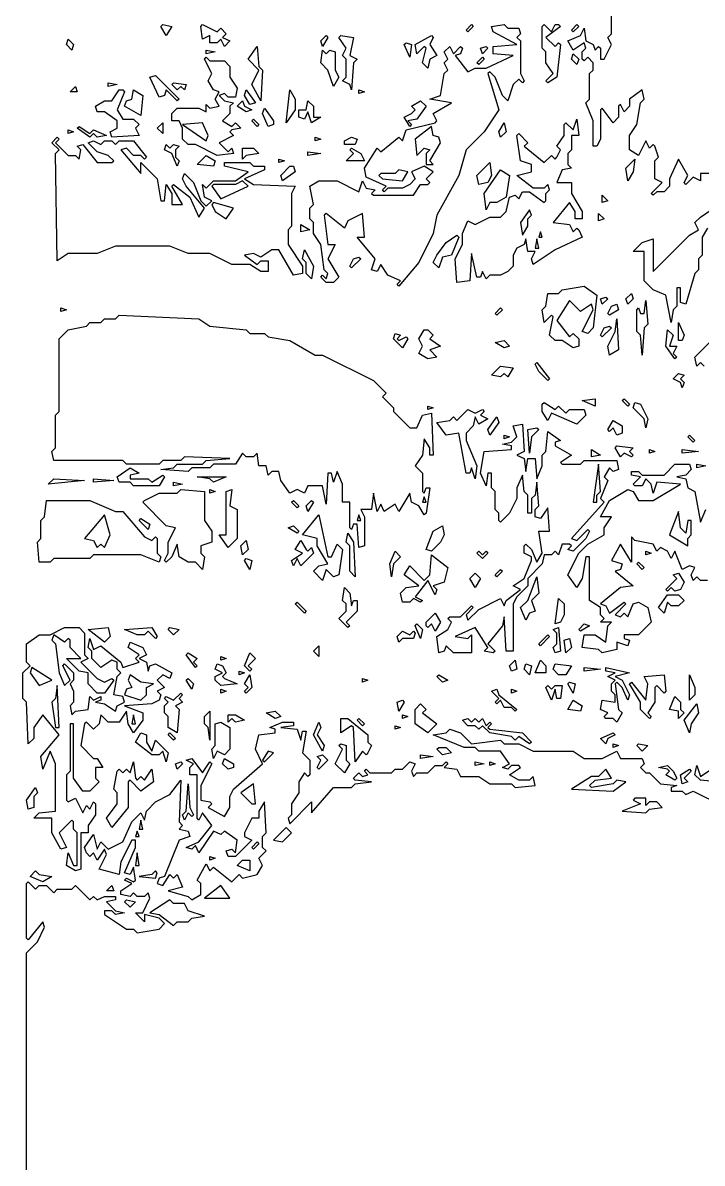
# Model space of a CAD drawing. Header units: millimetres. Extents: x -1861 to 1860, y -2 to 9002.
# Drawn here: x 134 to 957, y 1889 to 3272 of the extents above; entities that cross this region are included whole.
import ezdxf

# ---------------------------------------------------------------- set-up
doc = ezdxf.new("R2010")
doc.units = ezdxf.units.MM
doc.layers.add('ALMOND-DRAW-PROFILE', color=7, linetype='Continuous', lineweight=25)

msp = doc.modelspace()

# ---------------------------------------------------------------- linework, layer by layer
at = {"layer": 'ALMOND-DRAW-PROFILE'}
for points in [[(968.4, 3088.8), (955.2, 3088.8), (955.2, 3080), (946.4, 3084.4), (937.6, 3075.6), (935.4, 3077.8), (939.8, 3086.6), (928.7, 3106.4), (917.7, 3082.2), (917.7, 3073.4), (911.1, 3066.8), (902.3, 3066.8), (897.9, 3062.4), (895.7, 3064.6), (908.9, 3077.8), (900.1, 3082.2), (900.1, 3104.2), (904.5, 3108.6), (900.1, 3121.8), (897.9, 3124), (893.5, 3119.6), (889.1, 3128.4), (880.3, 3110.8), (869.3, 3117.4), (869.3, 3135), (878.1, 3148.2), (882.5, 3174.7), (886.9, 3179.1), (884.7, 3190.1), (869.3, 3179.1), (869.3, 3170.3), (862.7, 3163.6), (858.3, 3172.5), (856.1, 3170.3), (856.1, 3157), (849.5, 3150.4), (836.3, 3168.1), (834.1, 3165.9), (834.1, 3130.6), (829.7, 3121.8), (825.3, 3121.8), (825.3, 3152.6), (816.5, 3174.7), (820.9, 3179.1), (820.9, 3209.9), (825.3, 3214.3), (825.3, 3223.1), (818.7, 3229.7), (814.3, 3225.3), (812.1, 3227.5), (812.1, 3236.3), (816.5, 3240.7), (814.3, 3247.3), (801.1, 3238.5), (794.5, 3249.5), (809.9, 3256.1), (814.3, 3264.9), (816.5, 3249.5), (825.3, 3245.1), (827.5, 3238.5), (831.9, 3242.9), (834.1, 3240.7), (834.1, 3227.5), (838.5, 3227.5), (847.3, 3245.1), (842.9, 3253.9), (847.3, 3258.3), (847.3, 3293.5)], [(964, 3022.7), (957.4, 3011.7), (957.4, 2989.7), (953, 2985.3), (953, 2972.1), (948.6, 2967.7), (937.6, 2930.3), (930.9, 2932.5), (930.9, 2950.1), (926.5, 2950.1), (926.5, 2928.1), (922.1, 2923.7), (919.9, 2908.3), (913.3, 2941.3), (897.9, 2947.9), (886.9, 2958.9), (886.9, 2994.1), (873.7, 2994.1), (884.7, 3005.1), (897.9, 3009.5), (897.9, 2969.9), (942, 3013.9), (953, 3020.5), (948.6, 3029.4), (955.2, 3036), (968.4, 3044.8)], [(959.6, 2855.4), (955.2, 2859.8), (950.8, 2855.4), (948.6, 2866.4), (966.2, 2884.1)], [(964, 2595.6), (955.2, 2595.6), (950.8, 2600), (946.4, 2595.6), (944.2, 2602.3), (948.6, 2611.1), (942, 2613.3), (933.2, 2608.9), (924.3, 2630.9), (919.9, 2622.1), (915.5, 2630.9), (906.7, 2635.3), (902.3, 2630.9), (897.9, 2639.7), (875.9, 2644.1), (871.5, 2648.5), (871.5, 2617.7), (858.3, 2639.7), (847.3, 2619.9), (860.5, 2615.5), (858.3, 2608.9), (851.7, 2606.7), (873.7, 2589), (858.3, 2586.8), (834.1, 2567), (840.7, 2564.8), (845.1, 2556), (862.7, 2569.2), (864.9, 2567), (851.7, 2553.8), (858.3, 2551.6), (862.7, 2556), (867.1, 2551.6), (873.7, 2567), (880.3, 2569.2), (891.3, 2562.6), (895.7, 2545), (880.3, 2529.6), (862.7, 2529.6), (862.7, 2525.2), (869.3, 2523), (867.1, 2516.4), (853.9, 2520.8), (853.9, 2512), (836.3, 2507.6), (831.9, 2512), (812.1, 2514.2), (814.3, 2529.6), (827.5, 2529.6), (840.7, 2520.8), (842.9, 2540.6), (847.3, 2545), (834.1, 2545), (838.5, 2549.4), (834.1, 2553.8), (834.1, 2562.6), (820.9, 2571.4), (820.9, 2624.3), (816.5, 2624.3), (812.1, 2597.8), (805.5, 2586.8), (794.5, 2602.3), (807.7, 2628.7), (818.7, 2639.7), (838.5, 2650.7), (838.5, 2659.5), (847.3, 2672.7), (834.1, 2672.7), (845.1, 2692.5), (867.1, 2705.7), (873.7, 2703.5), (880.3, 2692.5), (897.9, 2692.5), (930.9, 2712.3), (902.3, 2714.5), (897.9, 2701.3), (895.7, 2712.3), (889.1, 2718.9), (884.7, 2710.1), (875.9, 2710.1), (873.7, 2712.3), (882.5, 2721.1), (871.5, 2723.3), (871.5, 2727.7), (880.3, 2727.7), (884.7, 2723.3), (911.1, 2723.3), (924.3, 2736.5), (942, 2736.5), (944.2, 2729.9), (937.6, 2723.3), (926.5, 2721.1), (937.6, 2718.9), (939.8, 2707.9), (948.6, 2703.5), (955.2, 2666.1), (961.8, 2681.5)], [(138.4, 1866.9), (138.4, 2144.3), (151.6, 2157.5), (160.4, 2175.1), (158.2, 2181.8), (140.6, 2159.7), (138.4, 2161.9), (138.4, 2228), (140.6, 2230.2), (149.4, 2221.4), (153.8, 2225.8), (162.6, 2225.8), (171.4, 2217), (175.8, 2221.4), (193.4, 2221.4), (197.8, 2225.8), (215.4, 2208.2), (219.8, 2212.6), (224.2, 2208.2), (233.1, 2212.6), (246.3, 2212.6), (246.3, 2208.2), (235.3, 2206), (246.3, 2195), (257.3, 2192.8), (246.3, 2190.6), (241.9, 2195), (233.1, 2195), (233.1, 2190.6), (259.5, 2172.9), (268.3, 2172.9), (272.7, 2168.5), (299.1, 2172.9), (305.7, 2179.5), (299.1, 2186.2), (281.5, 2190.6), (281.5, 2181.8), (270.5, 2192.8), (279.3, 2192.8), (288.1, 2210.4), (285.9, 2217), (281.5, 2212.6), (272.7, 2212.6), (268.3, 2217), (263.9, 2212.6), (252.9, 2214.8), (252.9, 2219.2), (266.1, 2228), (257.3, 2232.4), (259.5, 2234.6), (268.3, 2230.2), (270.5, 2232.4), (268.3, 2247.8), (263.9, 2239), (257.3, 2241.2), (270.5, 2272), (270.5, 2280.8), (266.1, 2280.8), (252.9, 2254.4), (250.7, 2239), (226.4, 2245.6), (235.3, 2263.2), (233.1, 2269.8), (224.2, 2256.6), (219.8, 2265.4), (215.4, 2261), (211, 2265.4), (208.8, 2272), (219.8, 2287.4), (224.2, 2269.8), (228.6, 2278.6), (237.5, 2269.8), (255.1, 2278.6), (266.1, 2302.8), (277.1, 2313.8), (281.5, 2305), (283.7, 2316), (294.7, 2327.1), (312.3, 2335.9), (325.5, 2353.5), (323.3, 2302.8), (327.7, 2298.4), (323.3, 2294), (334.3, 2291.8), (336.5, 2285.2), (323.3, 2280.8), (305.7, 2236.8), (299.1, 2234.6), (296.9, 2228), (303.5, 2225.8), (312.3, 2239), (316.7, 2234.6), (321.1, 2239), (327.7, 2223.6), (310.1, 2219.2), (334.3, 2212.6), (338.7, 2208.2), (349.7, 2214.8), (349.7, 2228), (345.3, 2232.4), (356.3, 2252.2), (360.7, 2243.4), (365.1, 2247.8), (387.2, 2230.2), (396, 2239), (400.4, 2234.6), (418, 2239), (424.6, 2250), (420.2, 2258.8), (429, 2267.6), (424.6, 2272), (424.6, 2285.2), (429, 2289.6), (426.8, 2327.1), (420.2, 2316), (420.2, 2307.2), (411.4, 2307.2), (402.6, 2289.6), (402.6, 2285.2), (411.4, 2280.8), (391.6, 2261), (382.8, 2261), (380.6, 2267.6), (387.2, 2269.8), (391.6, 2265.4), (393.8, 2280.8), (378.4, 2291.8), (374, 2287.4), (365.1, 2291.8), (347.5, 2265.4), (343.1, 2274.2), (338.7, 2269.8), (332.1, 2272), (347.5, 2278.6), (362.9, 2298.4), (351.9, 2313.8), (347.5, 2305), (345.3, 2307.2), (345.3, 2360.1), (336.5, 2360.1), (336.5, 2368.9), (340.9, 2373.3), (332.1, 2377.7), (338.7, 2379.9), (351.9, 2362.3), (360.7, 2375.5), (362.9, 2373.3), (349.7, 2346.9), (349.7, 2329.3), (360.7, 2327.1), (362.9, 2324.9), (358.5, 2320.5), (378.4, 2309.4), (385, 2320.5), (385, 2333.7), (389.4, 2342.5), (424.6, 2373.3), (415.8, 2390.9), (420.2, 2408.5), (440, 2410.7), (440, 2415.1), (433.4, 2417.3), (448.8, 2423.9), (462, 2423.9), (462, 2419.5), (446.6, 2417.3), (466.4, 2415.1), (470.8, 2401.9), (473, 2412.9), (477.4, 2412.9), (473, 2386.5), (481.8, 2377.7), (481.8, 2360.1), (479.6, 2357.9), (475.2, 2362.3), (468.6, 2351.3), (468.6, 2338.1), (459.8, 2324.9), (459.8, 2311.6), (455.4, 2307.2), (457.6, 2300.6), (484, 2327.1), (484, 2313.8), (510.5, 2344.7), (532.5, 2344.7), (536.9, 2349.1), (556.7, 2351.3), (536.9, 2353.5), (534.7, 2355.7), (541.3, 2362.3), (545.7, 2357.9), (552.3, 2360.1), (547.9, 2364.5), (550.1, 2366.7), (554.5, 2362.3), (580.9, 2362.3), (585.3, 2366.7), (594.1, 2366.7), (602.9, 2375.5), (609.5, 2373.3), (605.1, 2364.5), (607.3, 2357.9), (611.7, 2362.3), (624.9, 2362.3), (633.7, 2371.1), (642.5, 2371.1), (646.9, 2375.5), (649.1, 2373.3), (644.7, 2368.9), (660.2, 2366.7), (664.6, 2357.9), (686.6, 2357.9), (699.8, 2349.1), (726.2, 2349.1), (730.6, 2344.7), (754.8, 2346.9), (752.6, 2357.9), (748.2, 2353.5), (735, 2353.5), (724, 2360.1), (737.2, 2368.9), (735, 2371.1), (726.2, 2371.1), (721.8, 2366.7), (715.2, 2368.9), (724, 2373.3), (713, 2388.7), (686.6, 2388.7), (682.2, 2393.1), (669, 2393.1), (631.5, 2408.5), (646.9, 2410.7), (651.4, 2415.1), (664.6, 2410.7), (677.8, 2397.5), (713, 2401.9), (717.4, 2397.5), (735, 2397.5), (752.6, 2388.7), (801.1, 2388.7), (814.3, 2379.9), (836.3, 2379.9), (853.9, 2388.7), (858.3, 2379.9), (884.7, 2379.9), (886.9, 2373.3), (882.5, 2368.9), (889.1, 2362.3), (893.5, 2362.3), (906.7, 2349.1), (926.5, 2346.9), (919.9, 2344.7), (919.9, 2340.3), (933.2, 2340.3), (937.6, 2335.9), (946.4, 2340.3), (981.6, 2322.7)], [(975, 2351.3), (955.2, 2353.5), (948.6, 2360.1), (950.8, 2371.1), (955.2, 2357.9), (981.6, 2375.5)]]:
    msp.add_lwpolyline(points, dxfattribs=at)
for points in [[(307.9, 3256.1), (301.3, 3267.1), (303.5, 3269.3), (314.5, 3267.1)], [(378.4, 3242.9), (374, 3251.7), (369.6, 3247.3), (360.7, 3247.3), (360.7, 3256.1), (351.9, 3251.7), (349.7, 3267.1), (351.9, 3269.3), (369.6, 3260.5), (374, 3264.9), (380.6, 3258.3), (376.2, 3253.9), (385, 3249.5)], [(589.7, 2952.3), (587.5, 2954.5), (591.9, 2958.9), (576.5, 2965.5), (567.7, 2978.7), (563.3, 2969.9), (556.7, 2972.1), (561.1, 2985.3), (539.1, 3011.7), (547.9, 3011.7), (545.7, 3040.4), (528.1, 3031.6), (523.7, 3022.7), (501.6, 3040.4), (499.4, 3038.2), (503.8, 3002.9), (512.7, 3002.9), (503.8, 2985.3), (517.1, 2963.3), (510.5, 2956.7), (501.6, 2956.7), (495, 2963.3), (497.2, 2965.5), (501.6, 2961.1), (503.8, 2967.7), (499.4, 2972.1), (495, 3002.9), (486.2, 3016.1), (486.2, 3029.4), (481.8, 3033.8), (481.8, 3047), (486.2, 3051.4), (481.8, 3073.4), (492.8, 3080), (514.9, 3080), (541.3, 3066.8), (545.7, 3080), (550.1, 3071.2), (561.1, 3069), (556.7, 3064.6), (558.9, 3062.4), (607.3, 3062.4), (616.1, 3075.6), (624.9, 3075.6), (627.1, 3077.8), (622.7, 3082.2), (631.5, 3091), (620.5, 3097.6), (605.1, 3091), (609.5, 3082.2), (602.9, 3075.6), (594.1, 3071.2), (576.5, 3071.2), (572.1, 3066.8), (569.9, 3069), (574.3, 3073.4), (550.1, 3084.4), (547.9, 3095.4), (563.3, 3119.6), (567.7, 3115.2), (589.7, 3132.8), (594.1, 3128.4), (598.5, 3141.6), (633.7, 3150.4), (635.9, 3152.6), (631.5, 3161.4), (653.6, 3174.7), (627.1, 3179.1), (640.3, 3183.5), (644.7, 3209.9), (649.1, 3214.3), (644.7, 3223.1), (649.1, 3227.5), (644.7, 3236.3), (651.4, 3242.9), (655.8, 3234.1), (664.6, 3242.9), (666.8, 3240.7), (664.6, 3234.1), (658, 3231.9), (673.4, 3212.1), (682.2, 3216.5), (695.4, 3216.5), (728.4, 3231.9), (704.2, 3234.1), (704.2, 3242.9), (732.8, 3245.1), (704.2, 3260.5), (702, 3267.1), (717.4, 3269.3), (721.8, 3264.9), (735, 3264.9), (737.2, 3258.3), (732.8, 3253.9), (737.2, 3249.5), (737.2, 3209.9), (741.6, 3201.1), (739.4, 3198.9), (735, 3203.3), (728.4, 3196.7), (721.8, 3176.9), (715.2, 3183.5), (706.4, 3205.5), (699.8, 3212.1), (697.6, 3209.9), (710.8, 3165.9), (693.2, 3139.4), (671.2, 3117.4), (662.4, 3086.6), (635.9, 3038.2), (631.5, 3016.1), (613.9, 2980.9)], [(673.4, 3260.5), (671.2, 3262.7), (677.8, 3269.3), (680, 3267.1)], [(770.2, 3198.9), (768, 3201.1), (776.8, 3209.9), (768, 3223.1), (768, 3236.3), (763.6, 3240.7), (763.6, 3267.1), (765.8, 3269.3), (774.6, 3260.5), (779, 3269.3), (783.4, 3269.3), (785.6, 3267.1), (768, 3253.9), (779, 3242.9), (783.4, 3247.3), (785.6, 3245.1), (781.2, 3205.5)], [(801.1, 3260.5), (798.9, 3262.7), (805.5, 3269.3), (807.7, 3267.1)], [(193.4, 3238.5), (186.8, 3245.1), (189, 3251.7), (195.6, 3245.1)], [(497.2, 3242.9), (495, 3249.5), (501.6, 3256.1), (503.8, 3253.9)], [(532.5, 3190.1), (530.3, 3196.7), (521.5, 3201.1), (525.9, 3205.5), (525.9, 3227.5), (521.5, 3231.9), (525.9, 3240.7), (517.1, 3253.9), (519.3, 3256.1), (534.7, 3253.9), (530.3, 3231.9), (539.1, 3227.5), (534.7, 3223.1)], [(624.9, 3216.5), (618.3, 3223.1), (622.7, 3240.7), (620.5, 3242.9), (611.7, 3234.1), (609.5, 3245.1), (629.3, 3256.1), (631.5, 3253.9), (627.1, 3245.1), (635.9, 3231.9), (627.1, 3227.5)], [(356.3, 3234.1), (356.3, 3238.5), (367.3, 3236.3)], [(422.4, 3176.9), (411.4, 3196.7), (420.2, 3214.3), (407, 3227.5), (418, 3242.9), (420.2, 3218.7), (424.6, 3214.3)], [(510.5, 3194.5), (503.8, 3214.3), (495, 3223.1), (497.2, 3238.5), (501.6, 3234.1), (506, 3238.5), (512.7, 3236.3), (512.7, 3214.3), (517.1, 3205.5)], [(602.9, 3229.7), (596.3, 3245.1), (598.5, 3247.3), (605.1, 3245.1)], [(691, 3234.1), (688.8, 3240.7), (695.4, 3242.9), (697.6, 3240.7)], [(369.6, 3110.8), (343.1, 3124), (334.3, 3124), (327.7, 3130.6), (327.7, 3143.8), (323.3, 3152.6), (314.5, 3152.6), (314.5, 3161.4), (321.1, 3168.1), (347.5, 3168.1), (356.3, 3163.6), (356.3, 3172.5), (360.7, 3168.1), (371.8, 3170.3), (367.3, 3179.1), (371.8, 3187.9), (365.1, 3190.1), (358.5, 3201.1), (362.9, 3209.9), (354.1, 3227.5), (356.3, 3229.7), (360.7, 3225.3), (378.4, 3225.3), (385, 3218.7), (385, 3205.5), (393.8, 3192.3), (391.6, 3181.3), (382.8, 3181.3), (378.4, 3185.7), (371.8, 3183.5), (378.4, 3176.9), (389.4, 3174.7), (385, 3170.3), (385, 3161.4), (376.2, 3152.6), (387.2, 3146), (391.6, 3150.4), (398.2, 3143.8), (387.2, 3141.6), (385, 3139.4), (389.4, 3135), (371.8, 3126.2), (382.8, 3115.2), (387.2, 3119.6), (389.4, 3113)], [(686.6, 3220.9), (684.4, 3223.1), (691, 3229.7), (693.2, 3227.5)], [(805.5, 3220.9), (798.9, 3227.5), (801.1, 3234.1), (807.7, 3227.5)], [(321.1, 3176.9), (307.9, 3190.1), (305.7, 3183.5), (299.1, 3181.3), (288.1, 3205.5), (294.7, 3207.7), (323.3, 3179.1)], [(191.2, 3187.9), (197.8, 3194.5), (200, 3187.9)], [(237.5, 3194.5), (237.5, 3198.9), (248.5, 3196.7)], [(321.1, 3190.1), (314.5, 3196.7), (316.7, 3198.9), (332.1, 3196.7), (329.9, 3190.1), (325.5, 3194.5)], [(241.9, 3132.8), (239.7, 3139.4), (248.5, 3143.8), (248.5, 3152.6), (233.1, 3163.6), (224.2, 3163.6), (222, 3170.3), (233.1, 3176.9), (241.9, 3176.9), (250.7, 3190.1), (255.1, 3190.1), (257.3, 3187.9), (248.5, 3165.9), (255.1, 3154.8), (268.3, 3154.8), (274.9, 3148.2), (270.5, 3143.8), (274.9, 3135)], [(277.1, 3159.2), (257.3, 3170.3), (259.5, 3176.9), (266.1, 3179.1), (268.3, 3190.1), (279.3, 3183.5)], [(409.2, 3172.5), (402.6, 3183.5), (404.8, 3190.1), (415.8, 3174.7)], [(453.2, 3150.4), (457.6, 3190.1), (464.2, 3179.1), (464.2, 3165.9)], [(541.3, 3185.7), (541.3, 3190.1), (547.9, 3187.9)], [(404.8, 3163.6), (393.8, 3170.3), (400.4, 3176.9), (402.6, 3170.3), (411.4, 3165.9)], [(431.2, 3146), (424.6, 3161.4), (426.8, 3168.1), (437.8, 3152.6), (437.8, 3148.2)], [(484, 3150.4), (479.6, 3163.6), (475.2, 3154.8), (468.6, 3157), (468.6, 3165.9), (477.4, 3165.9), (479.6, 3176.9), (486.2, 3170.3), (486.2, 3157), (495, 3157)], [(602.9, 3146), (596.3, 3157), (605.1, 3161.4), (609.5, 3165.9), (605.1, 3170.3), (616.1, 3176.9), (622.7, 3170.3), (611.7, 3154.8), (600.7, 3152.6), (605.1, 3148.2)], [(418, 3146), (411.4, 3152.6), (413.6, 3154.8), (420.2, 3148.2)], [(660.2, 2956.7), (658, 2985.3), (666.8, 3002.9), (666.8, 3016.1), (673.4, 3031.6), (682.2, 3027.2), (699.8, 3036), (713, 3036), (719.6, 3042.6), (724, 3060.2), (730.6, 3062.4), (735, 3058), (739.4, 3066.8), (748.2, 3066.8), (765.8, 3053.6), (768, 3055.8), (768, 3064.6), (772.4, 3069), (770.2, 3075.6), (765.8, 3071.2), (752.6, 3071.2), (732.8, 3086.6), (750.4, 3091), (750.4, 3099.8), (737.2, 3104.2), (732.8, 3135), (735, 3137.2), (746, 3126.2), (741.6, 3121.8), (765.8, 3102), (774.6, 3110.8), (779, 3106.4), (781.2, 3108.6), (785.6, 3117.4), (781.2, 3121.8), (790, 3135), (790, 3148.2), (792.3, 3150.4), (801.1, 3141.6), (805.5, 3154.8), (807.7, 3135), (798.9, 3135), (798.9, 3117.4), (794.5, 3113), (794.5, 3099.8), (798.9, 3095.4), (787.8, 3093.2), (781.2, 3077.8), (798.9, 3077.8), (798.9, 3064.6), (812.1, 3042.6), (812.1, 3033.8), (803.3, 3033.8), (803.3, 3042.6), (796.7, 3053.6), (776.8, 3029.4), (796.7, 3027.2), (801.1, 3018.3), (805.5, 3022.7), (807.7, 3020.5), (812.1, 3011.7), (779, 2996.3), (752.6, 2978.7), (750.4, 2985.3), (754.8, 2994.1), (746, 2994.1), (743.8, 3009.5), (741.6, 3002.9), (732.8, 2998.5), (728.4, 2989.7), (728.4, 2976.5), (721.8, 2969.9), (713, 2965.5), (699.8, 2965.5), (695.4, 2961.1), (691, 2969.9), (688.8, 2963.3), (684.4, 2963.3), (677.8, 2991.9), (675.6, 2958.9)], [(189, 3137.2), (189, 3141.6), (195.6, 3139.4)], [(215.4, 3132.8), (200, 3143.8), (202.2, 3146), (215.4, 3137.2), (219.8, 3141.6), (235.3, 3135), (224.2, 3132.8), (219.8, 3137.2)], [(303.5, 3137.2), (296.9, 3143.8), (303.5, 3150.4)], [(356.3, 3128.4), (358.5, 3135), (351.9, 3150.4), (327.7, 3148.2)], [(622.7, 3099.8), (631.5, 3099.8), (627.1, 3104.2), (640.3, 3126.2), (638.1, 3132.8), (631.5, 3135), (629.3, 3146), (609.5, 3130.6), (611.7, 3110.8), (620.5, 3119.6), (627.1, 3117.4), (622.7, 3113)], [(713, 3132.8), (710.8, 3139.4), (717.4, 3150.4), (719.6, 3139.4)], [(462, 2965.5), (444.4, 2996.3), (435.6, 2996.3), (422.4, 2987.5), (413.6, 2991.9), (402.6, 2989.7), (418, 2978.7), (422.4, 2983.1), (431.2, 2983.1), (431.2, 2969.9), (422.4, 2969.9), (409.2, 2978.7), (387.2, 2978.7), (360.7, 2991.9), (334.3, 2991.9), (312.3, 3000.7), (246.3, 3000.7), (224.2, 2991.9), (189, 2991.9), (175.8, 2983.1), (173.6, 3113), (178, 3117.4), (169.2, 3126.2), (175.8, 3132.8), (178, 3130.6), (173.6, 3126.2), (189, 3110.8), (197.8, 3110.8), (202.2, 3106.4), (204.4, 3117.4), (200, 3121.8), (206.6, 3124), (224.2, 3102), (241.9, 3102), (244.1, 3104.2), (237.5, 3110.8), (224.2, 3115.2), (213.2, 3126.2), (219.8, 3128.4), (228.6, 3124), (233.1, 3128.4), (241.9, 3128.4), (246.3, 3124), (250.7, 3128.4), (268.3, 3128.4), (283.7, 3108.6), (281.5, 3106.4), (277.1, 3110.8), (268.3, 3110.8), (259.5, 3119.6), (252.9, 3117.4), (277.1, 3088.8), (277.1, 3102), (296.9, 3082.2), (301.3, 3055.8), (305.7, 3055.8), (307.9, 3075.6), (314.5, 3064.6), (314.5, 3051.4), (327.7, 3051.4), (314.5, 3073.4), (316.7, 3075.6), (336.5, 3060.2), (347.5, 3036), (354.1, 3047), (332.1, 3073.4), (327.7, 3082.2), (329.9, 3088.8), (340.9, 3077.8), (349.7, 3055.8), (356.3, 3049.2), (362.9, 3055.8), (354.1, 3060.2), (351.9, 3075.6), (356.3, 3071.2), (365.1, 3080), (391.6, 3080), (407, 3091), (378.4, 3097.6), (378.4, 3102), (409.2, 3102), (413.6, 3097.6), (426.8, 3097.6), (426.8, 3093.2), (402.6, 3082.2), (413.6, 3075.6), (464.2, 3073.4), (459.8, 3064.6), (459.8, 3025), (455.4, 3020.5), (455.4, 3002.9), (473, 2976.5), (473, 2967.7)], [(488.4, 3128.4), (488.4, 3132.8), (495, 3130.6)], [(523.7, 3124), (523.7, 3128.4), (532.5, 3132.8), (539.1, 3130.6), (536.9, 3124)], [(321.1, 3097.6), (314.5, 3113), (305.7, 3117.4), (307.9, 3124), (312.3, 3119.6), (316.7, 3124), (323.3, 3121.8), (318.9, 3117.4), (318.9, 3108.6), (323.3, 3104.2)], [(345.3, 3099.8), (356.3, 3110.8), (367.3, 3104.2), (365.1, 3097.6)], [(400.4, 3106.4), (400.4, 3119.6), (413.6, 3119.6), (420.2, 3113), (404.8, 3110.8)], [(479.6, 3110.8), (479.6, 3115.2), (495, 3113)], [(525.9, 3104.2), (534.7, 3113), (530.3, 3117.4), (532.5, 3119.6), (543.5, 3113), (547.9, 3104.2)], [(444.4, 3102), (444.4, 3106.4), (451, 3104.2)], [(448.8, 3080), (446.6, 3086.6), (457.6, 3097.6), (462, 3097.6), (464.2, 3091)], [(686.6, 3075.6), (684.4, 3086.6), (699.8, 3102), (702, 3086.6), (697.6, 3077.8)], [(867.1, 3080), (864.9, 3095.4), (875.9, 3106.4), (873.7, 3091)], [(569.9, 3082.2), (594.1, 3080), (600.7, 3091), (589.7, 3093.2), (585.3, 3088.8), (567.7, 3088.8), (565.5, 3086.6)], [(695.4, 3044.8), (693.2, 3064.6), (713, 3093.2), (724, 3086.6), (719.6, 3060.2), (708.6, 3053.6), (699.8, 3053.6)], [(374, 3058), (407, 3073.4), (400.4, 3080), (391.6, 3075.6), (365.1, 3075.6), (362.9, 3073.4)], [(836.3, 3053.6), (836.3, 3062.4), (842.9, 3055.8)], [(380.6, 3033.8), (389.4, 3047), (365.1, 3053.6), (362.9, 3051.4), (367.3, 3042.6)], [(739.4, 3013.9), (746, 3025), (746, 3033.8), (750.4, 3038.2), (748.2, 3044.8), (737.2, 3029.4)], [(831.9, 3031.6), (831.9, 3040.4), (838.5, 3033.8)], [(470.8, 3018.3), (470.8, 3027.2), (481.8, 3020.5)], [(638.1, 2974.3), (631.5, 2980.9), (635.9, 2989.7), (646.9, 3005.1), (660.2, 3013.9), (662.4, 3011.7), (653.6, 2989.7), (642.5, 2987.5)], [(759.2, 3011.7), (763.6, 3011.7), (761.4, 3018.3)], [(754.8, 2998.5), (759.2, 2998.5), (757, 3009.5)], [(484, 2961.1), (477.4, 2967.7), (477.4, 2980.9), (473, 2985.3), (475.2, 2996.3), (486.2, 2976.5)], [(532.5, 2974.3), (530.3, 2976.5), (534.7, 2985.3), (541.3, 2987.5), (543.5, 2985.3)], [(801.1, 2877.4), (787.8, 2886.3), (779, 2886.3), (772.4, 2892.9), (776.8, 2914.9), (774.6, 2917.1), (765.8, 2908.3), (763.6, 2923.7), (768, 2928.1), (770.2, 2943.5), (783.4, 2943.5), (787.8, 2947.9), (814.3, 2952.3), (829.7, 2941.3), (825.3, 2901.7), (818.7, 2895.1), (812.1, 2897.3), (825.3, 2923.7), (823.1, 2930.3), (809.9, 2921.5), (796.7, 2934.7), (781.2, 2910.5), (796.7, 2890.7), (801.1, 2895.1), (807.7, 2888.5), (807.7, 2879.6)], [(836.3, 2930.3), (834.1, 2936.9), (840.7, 2939.1), (842.9, 2936.9)], [(867.1, 2930.3), (864.9, 2936.9), (871.5, 2943.5), (873.7, 2936.9)], [(884.7, 2868.6), (882.5, 2892.9), (878.1, 2897.3), (878.1, 2923.7), (880.3, 2925.9), (882.5, 2919.3), (886.9, 2919.3), (889.1, 2934.7), (891.3, 2906.1), (886.9, 2901.7)], [(541.3, 2635.3), (539.1, 2663.9), (534.7, 2663.9), (532.5, 2657.3), (530.3, 2659.5), (530.3, 2690.3), (521.5, 2690.3), (521.5, 2712.3), (514.9, 2727.7), (510.5, 2714.5), (508.2, 2725.5), (503.8, 2725.5), (501.6, 2688.1), (497.2, 2710.1), (479.6, 2710.1), (475.2, 2701.3), (466.4, 2705.7), (457.6, 2701.3), (446.6, 2716.7), (444.4, 2727.7), (435.6, 2727.7), (431.2, 2723.3), (429, 2734.3), (420.2, 2734.3), (418, 2749.8), (413.6, 2745.4), (404.8, 2745.4), (400.4, 2749.8), (391.6, 2736.5), (365.1, 2736.5), (360.7, 2732.1), (338.7, 2732.1), (334.3, 2727.7), (301.3, 2729.9), (316.7, 2732.1), (321.1, 2736.5), (351.9, 2736.5), (356.3, 2740.9), (385, 2743.2), (329.9, 2745.4), (325.5, 2740.9), (303.5, 2740.9), (299.1, 2736.5), (259.5, 2736.5), (255.1, 2740.9), (171.4, 2740.9), (169.2, 2752), (173.6, 2756.4), (173.6, 2796), (178, 2800.4), (178, 2888.5), (189, 2899.5), (211, 2903.9), (215.4, 2908.3), (228.6, 2908.3), (233.1, 2912.7), (246.3, 2912.7), (250.7, 2917.1), (347.5, 2912.7), (360.7, 2903.9), (404.8, 2899.5), (409.2, 2895.1), (426.8, 2895.1), (431.2, 2890.7), (457.6, 2886.3), (488.4, 2868.6), (497.2, 2868.6), (558.9, 2837.8), (574.3, 2822.4), (569.9, 2818), (583.1, 2804.8), (583.1, 2800.4), (602.9, 2780.6), (611.7, 2780.6), (618.3, 2796), (629.3, 2798.2), (631.5, 2747.6), (627.1, 2747.6), (627.1, 2756.4), (620.5, 2767.4), (618.3, 2747.6), (609.5, 2734.3), (618.3, 2725.5), (618.3, 2703.5), (620.5, 2701.3), (622.7, 2707.9), (627.1, 2707.9), (622.7, 2677.1), (620.5, 2674.9), (613.9, 2685.9), (605.1, 2690.3), (602.9, 2701.3), (589.7, 2679.3), (585.3, 2688.1), (572.1, 2679.3), (567.7, 2688.1), (563.3, 2679.3), (558.9, 2701.3), (556.7, 2681.5), (543.5, 2681.5), (547.9, 2672.7), (547.9, 2637.5)], [(180.2, 2921.5), (180.2, 2925.9), (186.8, 2923.7)], [(708.6, 2917.1), (706.4, 2919.3), (713, 2925.9), (715.2, 2923.7)], [(845.1, 2917.1), (842.9, 2919.3), (847.3, 2928.1), (853.9, 2930.3), (856.1, 2923.7)], [(836.3, 2890.7), (834.1, 2892.9), (838.5, 2901.7), (845.1, 2903.9), (847.3, 2901.7)], [(845.1, 2868.6), (842.9, 2879.6), (851.7, 2897.3), (853.9, 2912.7), (856.1, 2875.2)], [(928.7, 2886.3), (928.7, 2908.3), (935.4, 2892.9), (933.2, 2886.3)], [(594.1, 2877.4), (583.1, 2888.5), (585.3, 2895.1), (591.9, 2892.9), (587.5, 2888.5), (589.7, 2886.3), (598.5, 2890.7), (600.7, 2888.5)], [(624.9, 2864.2), (613.9, 2870.8), (618.3, 2879.6), (613.9, 2888.5), (620.5, 2899.5), (624.9, 2899.5), (631.5, 2892.9), (627.1, 2888.5), (640.3, 2879.6), (627.1, 2875.2), (635.9, 2866.4)], [(924.3, 2864.2), (913.3, 2879.6), (915.5, 2899.5), (922.1, 2892.9), (917.7, 2879.6), (926.5, 2879.6), (922.1, 2870.8), (926.5, 2866.4)], [(717.4, 2877.4), (706.4, 2884.1), (717.4, 2886.3), (724, 2879.6)], [(702, 2844.4), (713, 2855.4), (728.4, 2853.2), (721.8, 2842.2), (717.4, 2846.6), (713, 2842.2)], [(770.2, 2837.8), (759.2, 2848.8), (754.8, 2857.6), (757, 2859.8), (772.4, 2840)], [(933.2, 2829), (930.9, 2835.6), (922.1, 2840), (928.7, 2846.6), (935.4, 2844.4), (930.9, 2840), (935.4, 2835.6)], [(624.9, 2802.6), (624.9, 2807), (631.5, 2804.8)], [(774.6, 2798.2), (770.2, 2789.4), (763.6, 2800.4), (763.6, 2809.2), (765.8, 2811.4), (779, 2802.6), (783.4, 2807), (792.3, 2798.2), (796.7, 2802.6), (814.3, 2802.6), (816.5, 2796), (805.5, 2785)], [(827.5, 2807), (812.1, 2813.6), (827.5, 2815.8)], [(867.1, 2807), (860.5, 2813.6), (862.7, 2815.8), (869.3, 2809.2)], [(889.1, 2780.6), (886.9, 2791.6), (873.7, 2804.8), (875.9, 2811.4), (882.5, 2809.2), (891.3, 2791.6)], [(682.2, 2718.9), (677.8, 2732.1), (675.6, 2725.5), (671.2, 2725.5), (662.4, 2774), (646.9, 2771.8), (635.9, 2787.2), (651.4, 2789.4), (655.8, 2793.8), (660.2, 2789.4), (673.4, 2802.6), (682.2, 2798.2), (691, 2802.6), (693.2, 2800.4), (688.8, 2796), (697.6, 2791.6), (686.6, 2785), (682.2, 2793.8), (680, 2782.8), (671.2, 2774), (671.2, 2765.2), (684.4, 2734.3)], [(699.8, 2771.8), (697.6, 2778.4), (708.6, 2793.8), (710.8, 2787.2)], [(638.1, 2507.6), (635.9, 2527.4), (649.1, 2536.2), (653.6, 2545), (649.1, 2549.4), (651.4, 2551.6), (664.6, 2551.6), (677.8, 2564.8), (680, 2562.6), (671.2, 2553.8), (673.4, 2547.2), (686.6, 2560.4), (713, 2573.6), (717.4, 2564.8), (719.6, 2571.4), (737.2, 2584.6), (728.4, 2589), (741.6, 2597.8), (750.4, 2619.9), (750.4, 2624.3), (741.6, 2628.7), (741.6, 2637.5), (743.8, 2639.7), (750.4, 2633.1), (757, 2617.7), (763.6, 2628.7), (759.2, 2655.1), (772.4, 2655.1), (770.2, 2683.7), (761.4, 2670.5), (754.8, 2672.7), (754.8, 2681.5), (759.2, 2685.9), (757, 2714.5), (754.8, 2699.1), (750.4, 2694.7), (750.4, 2677.1), (746, 2677.1), (746, 2699.1), (741.6, 2703.5), (739.4, 2723.3), (732.8, 2707.9), (732.8, 2694.7), (724, 2677.1), (713, 2666.1), (710.8, 2668.3), (710.8, 2677.1), (706.4, 2681.5), (706.4, 2703.5), (702, 2707.9), (702, 2725.5), (697.6, 2725.5), (695.4, 2710.1), (688.8, 2725.5), (693.2, 2752), (726.2, 2754.2), (726.2, 2758.6), (715.2, 2760.8), (726.2, 2763), (732.8, 2769.6), (728.4, 2782.8), (739.4, 2785), (741.6, 2752), (732.8, 2747.6), (741.6, 2743.2), (743.8, 2727.7), (746, 2743.2), (754.8, 2743.2), (757, 2718.9), (763.6, 2734.3), (763.6, 2747.6), (768, 2752), (770.2, 2776.2), (785.6, 2765.2), (779, 2763), (779, 2758.6), (798.9, 2747.6), (785.6, 2738.7), (787.8, 2736.5), (809.9, 2736.5), (814.3, 2740.9), (853.9, 2740.9), (856.1, 2729.9), (849.5, 2727.7), (845.1, 2732.1), (838.5, 2721.1), (842.9, 2716.7), (834.1, 2694.7), (838.5, 2690.3), (798.9, 2646.3), (805.5, 2644.1), (818.7, 2657.3), (820.9, 2655.1), (816.5, 2646.3), (801.1, 2630.9), (794.5, 2633.1), (798.9, 2637.5), (796.7, 2639.7), (787.8, 2639.7), (783.4, 2626.5), (779, 2630.9), (774.6, 2626.5), (765.8, 2626.5), (763.6, 2615.5), (746, 2597.8), (746, 2589), (732.8, 2575.8), (728.4, 2567), (728.4, 2509.8), (719.6, 2509.8), (717.4, 2551.6), (715.2, 2540.6), (697.6, 2518.6), (706.4, 2509.8), (704.2, 2507.6), (693.2, 2509.8), (697.6, 2514.2), (682.2, 2538.4), (658, 2527.4), (673.4, 2525.2), (677.8, 2529.6), (677.8, 2507.6), (655.8, 2507.6), (646.9, 2516.4), (644.7, 2509.8)], [(748.2, 2749.8), (746, 2778.4), (757, 2780.6), (759.2, 2778.4), (750.4, 2769.6)], [(853.9, 2771.8), (849.5, 2780.6), (845.1, 2776.2), (842.9, 2778.4), (849.5, 2789.4), (860.5, 2782.8), (860.5, 2774)], [(717.4, 2767.4), (717.4, 2771.8), (724, 2769.6)], [(946.4, 2763), (939.8, 2769.6), (942, 2771.8), (948.6, 2765.2)], [(823.1, 2745.4), (823.1, 2754.2), (834.1, 2747.6)], [(858.3, 2745.4), (851.7, 2756.4), (853.9, 2758.6), (873.7, 2756.4), (869.3, 2752), (873.7, 2747.6), (871.5, 2745.4), (862.7, 2749.8)], [(893.5, 2749.8), (893.5, 2754.2), (900.1, 2752)], [(933.2, 2749.8), (933.2, 2754.2), (953, 2752)], [(268.3, 2710.1), (263.9, 2714.5), (250.7, 2714.5), (248.5, 2721.1), (263.9, 2732.1), (274.9, 2725.5), (263.9, 2723.3), (263.9, 2718.9), (285.9, 2718.9), (290.3, 2714.5), (303.5, 2723.3), (305.7, 2721.1), (299.1, 2710.1)], [(825.3, 2690.3), (829.7, 2690.3), (829.7, 2699.1), (834.1, 2703.5), (831.9, 2736.5)], [(950.8, 2732.1), (950.8, 2736.5), (961.8, 2734.3)], [(164.8, 2712.3), (171.4, 2718.9), (208.8, 2716.7)], [(219.8, 2714.5), (219.8, 2718.9), (244.1, 2716.7)], [(316.7, 2710.1), (316.7, 2714.5), (327.7, 2712.3)], [(365.1, 2714.5), (360.7, 2718.9), (345.3, 2721.1), (380.6, 2721.1)], [(351.9, 2608.9), (343.1, 2617.7), (334.3, 2617.7), (323.3, 2624.3), (321.1, 2639.7), (314.5, 2624.3), (307.9, 2617.7), (305.7, 2619.9), (310.1, 2628.7), (310.1, 2641.9), (318.9, 2659.5), (307.9, 2661.7), (279.3, 2690.3), (281.5, 2692.5), (299.1, 2701.3), (321.1, 2701.3), (325.5, 2705.7), (354.1, 2703.5), (354.1, 2668.3), (362.9, 2655.1), (362.9, 2641.9), (349.7, 2637.5), (349.7, 2628.7), (354.1, 2624.3)], [(360.7, 2701.3), (360.7, 2705.7), (367.3, 2703.5)], [(382.8, 2635.3), (371.8, 2650.7), (380.6, 2650.7), (380.6, 2703.5), (387.2, 2705.7), (385, 2685.9), (393.8, 2681.5), (393.8, 2646.3)], [(618.3, 2690.3), (622.7, 2690.3), (620.5, 2696.9)], [(153.8, 2617.7), (151.6, 2641.9), (156, 2646.3), (156, 2668.3), (160.4, 2672.7), (162.6, 2692.5), (215.4, 2692.5), (246.3, 2679.3), (255.1, 2679.3), (281.5, 2648.5), (290.3, 2644.1), (294.7, 2648.5), (296.9, 2646.3), (296.9, 2628.7), (301.3, 2624.3), (299.1, 2617.7), (277.1, 2626.5), (219.8, 2626.5), (215.4, 2622.1), (171.4, 2622.1), (167, 2617.7)], [(466.4, 2683.7), (459.8, 2690.3), (462, 2692.5), (468.6, 2685.9)], [(479.6, 2679.3), (477.4, 2685.9), (484, 2692.5), (486.2, 2690.3)], [(224.2, 2635.3), (228.6, 2639.7), (233.1, 2635.3), (239.7, 2650.7), (233.1, 2674.9), (208.8, 2646.3), (219.8, 2644.1)], [(285.9, 2657.3), (274.9, 2668.3), (277.1, 2670.5), (288.1, 2663.9)], [(497.2, 2595.6), (486.2, 2606.7), (492.8, 2613.3), (503.8, 2615.5), (490.6, 2637.5), (490.6, 2646.3), (473, 2650.7), (492.8, 2674.9), (503.8, 2624.3), (508.2, 2624.3), (514.9, 2639.7), (521.5, 2633.1), (517.1, 2602.3), (510.5, 2600), (501.6, 2608.9)], [(539.1, 2668.3), (543.5, 2668.3), (541.3, 2674.9)], [(939.8, 2637.5), (939.8, 2646.3), (944.2, 2650.7), (944.2, 2668.3), (939.8, 2668.3), (937.6, 2652.9), (930.9, 2659.5), (928.7, 2679.3), (917.7, 2650.7)], [(466.4, 2652.9), (455.4, 2659.5), (462, 2661.7), (468.6, 2655.1)], [(622.7, 2633.1), (631.5, 2655.1), (642.5, 2661.7), (644.7, 2650.7), (640.3, 2641.9), (629.3, 2630.9)], [(400.4, 2626.5), (398.2, 2637.5), (404.8, 2644.1), (407, 2633.1)], [(462, 2613.3), (459.8, 2619.9), (473, 2628.7), (464.2, 2633.1), (470.8, 2644.1), (477.4, 2633.1), (479.6, 2630.9), (484, 2635.3), (486.2, 2628.7), (470.8, 2613.3), (466.4, 2622.1)], [(536.9, 2600), (530.3, 2606.7), (530.3, 2637.5), (525.9, 2641.9), (528.1, 2652.9), (534.7, 2641.9)], [(580.9, 2600), (578.7, 2615.5), (585.3, 2630.9), (591.9, 2624.3), (583.1, 2615.5)], [(691, 2622.1), (684.4, 2628.7), (686.6, 2630.9), (691, 2626.5), (695.4, 2630.9), (697.6, 2628.7)], [(889.1, 2626.5), (889.1, 2630.9), (895.7, 2628.7)], [(409.2, 2608.9), (402.6, 2619.9), (404.8, 2622.1), (411.4, 2619.9)], [(594.1, 2569.2), (591.9, 2580.2), (598.5, 2586.8), (613.9, 2589), (596.3, 2602.3), (602.9, 2613.3), (620.5, 2595.6), (627.1, 2602.3), (629.3, 2626.5), (649.1, 2611.1), (644.7, 2593.4), (631.5, 2589), (635.9, 2584.6), (633.7, 2578), (624.9, 2595.6), (609.5, 2575.8), (618.3, 2571.4), (616.1, 2569.2), (607.3, 2573.6), (602.9, 2569.2)], [(884.7, 2608.9), (878.1, 2615.5), (880.3, 2617.7), (886.9, 2611.1)], [(682.2, 2586.8), (675.6, 2597.8), (682.2, 2604.5), (688.8, 2597.8)], [(708.6, 2600), (706.4, 2602.3), (713, 2608.9), (715.2, 2606.7)], [(743.8, 2547.2), (737.2, 2562.6), (746, 2571.4), (757, 2600), (759.2, 2580.2), (750.4, 2571.4), (754.8, 2558.2), (748.2, 2556)], [(915.5, 2582.4), (913.3, 2584.6), (926.5, 2597.8), (922.1, 2602.3), (928.7, 2604.5), (935.4, 2593.4), (930.9, 2584.6), (924.3, 2582.4), (919.9, 2586.8)], [(528.1, 2538.4), (517.1, 2549.4), (525.9, 2558.2), (525.9, 2567), (521.5, 2571.4), (523.7, 2586.8), (530.3, 2580.2), (532.5, 2564.8), (534.7, 2571.4), (539.1, 2571.4), (539.1, 2558.2), (525.9, 2545), (530.3, 2540.6)], [(779, 2542.8), (783.4, 2573.6), (790, 2567), (790, 2553.8), (785.6, 2545)], [(911.1, 2556), (904.5, 2562.6), (915.5, 2578), (928.7, 2578), (935.4, 2571.4), (928.7, 2564.8), (919.9, 2564.8), (915.5, 2569.2)], [(475.2, 2556), (464.2, 2567), (466.4, 2569.2), (477.4, 2558.2)], [(633.7, 2534), (629.3, 2542.8), (624.9, 2538.4), (622.7, 2540.6), (622.7, 2545), (633.7, 2556), (640.3, 2545)], [(197.8, 2243.4), (186.8, 2250), (189, 2265.4), (195.6, 2250), (200, 2250), (200, 2289.6), (195.6, 2294), (195.6, 2302.8), (193.4, 2305), (178, 2289.6), (186.8, 2272), (180.2, 2269.8), (169.2, 2289.6), (169.2, 2307.2), (147.2, 2307.2), (153.8, 2313.8), (173.6, 2316), (173.6, 2373.3), (167, 2388.7), (158.2, 2366.7), (156, 2382.1), (178, 2408.5), (158.2, 2432.7), (147.2, 2417.3), (147.2, 2404.1), (140.6, 2397.5), (138.4, 2448.1), (134, 2452.5), (134, 2483.4), (142.8, 2492.2), (138.4, 2496.6), (138.4, 2518.6), (153.8, 2529.6), (167, 2529.6), (184.6, 2538.4), (202.2, 2538.4), (208.8, 2531.8), (208.8, 2505.4), (213.2, 2501), (204.4, 2496.6), (224.2, 2476.8), (233.1, 2472.4), (241.9, 2476.8), (244.1, 2474.6), (233.1, 2459.1), (224.2, 2459.1), (213.2, 2470.2), (213.2, 2483.4), (202.2, 2485.6), (186.8, 2501), (204.4, 2501), (191.2, 2514.2), (191.2, 2523), (189, 2525.2), (184.6, 2520.8), (171.4, 2529.6), (169.2, 2523), (173.6, 2518.6), (178, 2483.4), (184.6, 2468), (191.2, 2474.6), (182.4, 2492.2), (184.6, 2494.4), (195.6, 2483.4), (195.6, 2474.6), (191.2, 2470.2), (195.6, 2461.4), (195.6, 2448.1), (191.2, 2443.7), (193.4, 2432.7), (197.8, 2437.1), (213.2, 2439.3), (215.4, 2454.7), (219.8, 2450.3), (228.6, 2454.7), (228.6, 2450.3), (222, 2448.1), (233.1, 2445.9), (246.3, 2437.1), (248.5, 2443.7), (257.3, 2448.1), (255.1, 2454.7), (244.1, 2456.9), (248.5, 2479), (252.9, 2483.4), (248.5, 2487.8), (248.5, 2496.6), (241.9, 2498.8), (228.6, 2490), (217.6, 2501), (217.6, 2509.8), (213.2, 2514.2), (215.4, 2525.2), (219.8, 2512), (228.6, 2516.4), (252.9, 2496.6), (255.1, 2490), (274.9, 2496.6), (270.5, 2501), (274.9, 2505.4), (261.7, 2514.2), (263.9, 2520.8), (279.3, 2514.2), (283.7, 2505.4), (274.9, 2501), (283.7, 2496.6), (285.9, 2485.6), (288.1, 2492.2), (294.7, 2494.4), (314.5, 2483.4), (312.3, 2476.8), (303.5, 2481.2), (296.9, 2474.6), (305.7, 2465.8), (296.9, 2461.4), (301.3, 2456.9), (299.1, 2450.3), (290.3, 2445.9), (257.3, 2443.7), (279.3, 2434.9), (279.3, 2426.1), (268.3, 2410.7), (261.7, 2421.7), (259.5, 2437.1), (250.7, 2423.9), (237.5, 2423.9), (228.6, 2432.7), (226.4, 2421.7), (219.8, 2415.1), (211, 2423.9), (208.8, 2421.7), (204.4, 2395.3), (219.8, 2379.9), (224.2, 2379.9), (230.9, 2368.9), (222, 2368.9), (222, 2355.7), (226.4, 2351.3), (215.4, 2340.3), (206.6, 2340.3), (195.6, 2355.7), (195.6, 2421.7), (191.2, 2421.7), (191.2, 2364.5), (186.8, 2360.1), (186.8, 2329.3), (189, 2327.1), (197.8, 2331.5), (206.6, 2313.8), (211, 2322.7), (215.4, 2318.2), (219.8, 2327.1), (222, 2324.9), (222, 2311.6), (213.2, 2298.4), (213.2, 2289.6), (204.4, 2289.6), (204.4, 2245.6)], [(233.1, 2520.8), (213.2, 2536.2), (237.5, 2538.4), (239.7, 2527.4)], [(294.7, 2525.2), (285.9, 2534), (281.5, 2529.6), (272.7, 2529.6), (257.3, 2536.2), (290.3, 2538.4), (296.9, 2527.4)], [(316.7, 2529.6), (310.1, 2536.2), (312.3, 2538.4), (323.3, 2536.2)], [(589.7, 2520.8), (587.5, 2527.4), (594.1, 2534), (602.9, 2529.6), (607.3, 2534), (609.5, 2531.8), (607.3, 2525.2), (594.1, 2525.2)], [(616.1, 2525.2), (609.5, 2540.6), (611.7, 2542.8), (618.3, 2536.2)], [(779, 2507.6), (776.8, 2514.2), (781.2, 2518.6), (781.2, 2531.8), (776.8, 2536.2), (783.4, 2538.4), (785.6, 2509.8)], [(809.9, 2534), (807.7, 2536.2), (814.3, 2542.8), (820.9, 2540.6)], [(492.8, 2503.2), (486.2, 2509.8), (492.8, 2516.4)], [(761.4, 2516.4), (759.2, 2518.6), (770.2, 2529.6), (772.4, 2527.4)], [(792.3, 2507.6), (790, 2523), (796.7, 2525.2), (798.9, 2514.2)], [(343.1, 2490), (332.1, 2505.4), (334.3, 2507.6), (345.3, 2501), (340.9, 2496.6), (345.3, 2492.2)], [(374, 2498.8), (374, 2503.2), (380.6, 2501)], [(409.2, 2485.6), (402.6, 2492.2), (409.2, 2507.6), (415.8, 2501), (407, 2492.2), (411.4, 2487.8)], [(153.8, 2468), (169.2, 2474.6), (145, 2490), (142.8, 2483.4)], [(374, 2468), (367.3, 2474.6), (367.3, 2479), (376.2, 2483.4), (367.3, 2487.8), (369.6, 2494.4), (376.2, 2492.2), (380.6, 2483.4), (376.2, 2479), (378.4, 2476.8), (393.8, 2470.2)], [(726.2, 2485.6), (724, 2492.2), (730.6, 2498.8), (732.8, 2487.8)], [(748.2, 2481.2), (741.6, 2487.8), (743.8, 2494.4), (750.4, 2492.2)], [(754.8, 2483.4), (761.4, 2498.8), (768, 2492.2), (768, 2483.4)], [(783.4, 2481.2), (776.8, 2487.8), (779, 2494.4), (798.9, 2492.2), (792.3, 2481.2)], [(814.3, 2485.6), (814.3, 2490), (834.1, 2487.8)], [(853.9, 2423.9), (849.5, 2428.3), (840.7, 2428.3), (838.5, 2430.5), (842.9, 2434.9), (834.1, 2439.3), (836.3, 2450.3), (851.7, 2448.1), (851.7, 2456.9), (847.3, 2461.4), (847.3, 2470.2), (851.7, 2474.6), (842.9, 2479), (851.7, 2483.4), (840.7, 2485.6), (840.7, 2490), (869.3, 2483.4), (851.7, 2479), (860.5, 2474.6), (869.3, 2456.9), (867.1, 2450.3), (860.5, 2465.8), (853.9, 2472.4), (851.7, 2470.2), (856.1, 2439.3), (860.5, 2434.9)], [(277.1, 2450.3), (283.7, 2456.9), (283.7, 2465.8), (292.5, 2470.2), (277.1, 2472.4), (263.9, 2481.2), (261.7, 2474.6), (266.1, 2465.8), (259.5, 2463.6), (257.3, 2456.9)], [(338.7, 2463.6), (332.1, 2474.6), (334.3, 2476.8), (340.9, 2470.2)], [(396, 2481.2), (396, 2485.6), (402.6, 2483.4)], [(404.8, 2459.1), (402.6, 2461.4), (407, 2465.8), (402.6, 2470.2), (409.2, 2481.2), (411.4, 2465.8)], [(545.7, 2472.4), (545.7, 2476.8), (552.3, 2474.6)], [(642.5, 2472.4), (635.9, 2479), (638.1, 2481.2), (649.1, 2474.6)], [(893.5, 2428.3), (882.5, 2439.3), (882.5, 2448.1), (869.3, 2470.2), (871.5, 2472.4), (889.1, 2450.3), (891.3, 2470.2), (886.9, 2479), (911.1, 2481.2), (913.3, 2461.4), (911.1, 2459.1), (902.3, 2468), (900.1, 2465.8), (900.1, 2448.1), (891.3, 2434.9), (895.7, 2430.5)], [(942, 2450.3), (942, 2481.2), (948.6, 2465.8), (948.6, 2456.9)], [(173.6, 2417.3), (178, 2417.3), (175.8, 2468), (173.6, 2452.5), (169.2, 2448.1)], [(374, 2459.1), (374, 2463.6), (380.6, 2461.4)], [(730.6, 2437.1), (726.2, 2441.5), (717.4, 2441.5), (713, 2450.3), (708.6, 2445.9), (706.4, 2448.1), (710.8, 2452.5), (702, 2461.4), (708.6, 2463.6), (710.8, 2456.9), (732.8, 2439.3)], [(726.2, 2459.1), (726.2, 2463.6), (732.8, 2461.4)], [(774.6, 2450.3), (768, 2465.8), (770.2, 2468), (774.6, 2463.6), (779, 2468), (787.8, 2468), (785.6, 2452.5), (781.2, 2452.5), (779, 2463.6)], [(801.1, 2459.1), (794.5, 2470.2), (796.7, 2472.4), (803.3, 2470.2)], [(321.1, 2410.7), (310.1, 2417.3), (310.1, 2430.5), (305.7, 2434.9), (305.7, 2443.7), (310.1, 2448.1), (305.7, 2452.5), (307.9, 2454.7), (316.7, 2450.3), (325.5, 2459.1), (327.7, 2456.9), (323.3, 2452.5), (327.7, 2448.1), (318.9, 2443.7), (323.3, 2439.3)], [(589.7, 2437.1), (587.5, 2448.1), (594.1, 2450.3), (596.3, 2448.1)], [(794.5, 2439.3), (801.1, 2450.3), (812.1, 2443.7), (809.9, 2437.1)], [(928.7, 2428.3), (928.7, 2437.1), (917.7, 2439.3), (924.3, 2454.7), (930.9, 2448.1), (930.9, 2439.3), (935.4, 2434.9)], [(360.7, 2401.9), (358.5, 2417.3), (354.1, 2421.7), (354.1, 2430.5), (360.7, 2437.1)], [(440, 2428.3), (429, 2434.9), (440, 2437.1), (446.6, 2430.5)], [(624.9, 2410.7), (609.5, 2421.7), (609.5, 2439.3), (616.1, 2445.9), (622.7, 2439.3), (618.3, 2434.9), (635.9, 2421.7)], [(942, 2410.7), (935.4, 2426.1), (950.8, 2445.9), (953, 2434.9), (944.2, 2421.7)], [(266.1, 2421.7), (270.5, 2421.7), (268.3, 2432.7)], [(365.1, 2379.9), (362.9, 2390.9), (367.3, 2395.3), (367.3, 2421.7), (374, 2423.9), (385, 2417.3), (385, 2390.9), (378.4, 2384.3), (369.6, 2388.7)], [(382.8, 2423.9), (382.8, 2432.7), (391.6, 2432.7), (402.6, 2426.1), (391.6, 2423.9), (387.2, 2428.3)], [(497.2, 2388.7), (486.2, 2408.5), (492.8, 2423.9), (495, 2417.3), (490.6, 2408.5), (499.4, 2395.3)], [(536.9, 2375.5), (534.7, 2417.3), (532.5, 2419.5), (519.3, 2410.7), (519.3, 2428.3), (528.1, 2428.3), (552.3, 2408.5), (552.3, 2399.7), (556.7, 2395.3), (552.3, 2386.5), (550.1, 2384.3), (545.7, 2388.7)], [(545.7, 2419.5), (539.1, 2426.1), (541.3, 2428.3), (547.9, 2421.7)], [(585.3, 2415.1), (585.3, 2419.5), (591.9, 2417.3)], [(594.1, 2428.3), (594.1, 2432.7), (600.7, 2430.5)], [(748.2, 2397.5), (735, 2406.3), (730.6, 2401.9), (726.2, 2406.3), (699.8, 2410.7), (691, 2419.5), (686.6, 2415.1), (682.2, 2419.5), (673.4, 2419.5), (666.8, 2426.1), (673.4, 2428.3), (677.8, 2423.9), (682.2, 2428.3), (686.6, 2423.9), (691, 2428.3), (695.4, 2419.5), (699.8, 2423.9), (702, 2421.7), (697.6, 2417.3), (699.8, 2415.1), (739.4, 2410.7), (750.4, 2399.7)], [(307.9, 2375.5), (303.5, 2388.7), (299.1, 2384.3), (290.3, 2384.3), (270.5, 2399.7), (277.1, 2410.7), (283.7, 2408.5), (283.7, 2399.7), (290.3, 2388.7), (294.7, 2401.9), (310.1, 2386.5)], [(316.7, 2401.9), (310.1, 2408.5), (312.3, 2410.7), (318.9, 2404.1)], [(840.7, 2397.5), (834.1, 2404.1), (849.5, 2410.7), (851.7, 2408.5), (842.9, 2404.1)], [(523.7, 2362.3), (512.7, 2373.3), (521.5, 2390.9), (517.1, 2395.3), (519.3, 2397.5), (525.9, 2395.3), (525.9, 2377.7), (530.3, 2373.3)], [(642.5, 2384.3), (635.9, 2390.9), (638.1, 2393.1), (646.9, 2393.1), (653.6, 2386.5)], [(849.5, 2393.1), (849.5, 2397.5), (856.1, 2395.3)], [(884.7, 2388.7), (878.1, 2395.3), (880.3, 2397.5), (891.3, 2395.3)], [(382.8, 2366.7), (376.2, 2373.3), (378.4, 2379.9), (389.4, 2373.3), (389.4, 2368.9)], [(424.6, 2377.7), (426.8, 2375.5), (437.8, 2386.5), (431.2, 2388.7)], [(492.8, 2366.7), (490.6, 2368.9), (495, 2377.7), (490.6, 2382.1), (497.2, 2384.3), (503.8, 2377.7)], [(616.1, 2379.9), (616.1, 2384.3), (631.5, 2382.1)], [(241.9, 2296.2), (235.3, 2307.2), (248.5, 2324.9), (248.5, 2338.1), (244.1, 2342.5), (248.5, 2364.5), (250.7, 2366.7), (255.1, 2362.3), (259.5, 2366.7), (263.9, 2362.3), (268.3, 2375.5), (270.5, 2355.7), (272.7, 2353.5), (277.1, 2357.9), (281.5, 2353.5), (290.3, 2366.7), (292.5, 2351.3), (277.1, 2340.3), (263.9, 2353.5), (261.7, 2351.3), (261.7, 2320.5)], [(321.1, 2366.7), (318.9, 2373.3), (325.5, 2375.5), (327.7, 2373.3)], [(682.2, 2371.1), (682.2, 2375.5), (693.2, 2373.3)], [(699.8, 2371.1), (699.8, 2375.5), (706.4, 2373.3)], [(798.9, 2342.5), (849.5, 2340.3), (864.9, 2351.3), (853.9, 2353.5), (849.5, 2349.1), (823.1, 2344.7), (820.9, 2346.9), (827.5, 2353.5), (847.3, 2355.7), (840.7, 2366.7), (831.9, 2357.9), (823.1, 2357.9)], [(924.3, 2353.5), (913.3, 2360.1), (917.7, 2364.5), (915.5, 2366.7), (904.5, 2368.9), (915.5, 2371.1), (922.1, 2364.5), (926.5, 2355.7)], [(933.2, 2349.1), (930.9, 2360.1), (942, 2366.7), (944.2, 2364.5), (935.4, 2355.7), (939.8, 2351.3)], [(140.6, 2318.2), (138.4, 2329.3), (149.4, 2344.7), (151.6, 2338.1), (147.2, 2333.7), (147.2, 2320.5)], [(329.9, 2305), (327.7, 2311.6), (332.1, 2316), (334.3, 2349.1), (336.5, 2320.5), (340.9, 2311.6), (338.7, 2309.4), (334.3, 2313.8)], [(411.4, 2324.9), (415.8, 2324.9), (413.6, 2349.1), (398.2, 2338.1)], [(860.5, 2316), (889.1, 2313.8), (893.5, 2318.2), (908.9, 2320.5), (902.3, 2327.1), (893.5, 2327.1), (889.1, 2322.7), (889.1, 2331.5), (875.9, 2331.5), (873.7, 2329.3), (882.5, 2324.9)], [(274.9, 2294), (279.3, 2294), (277.1, 2305)], [(437.8, 2280.8), (448.8, 2278.6), (459.8, 2289.6), (453.2, 2296.2)], [(270.5, 2285.2), (274.9, 2285.2), (272.7, 2291.8)], [(413.6, 2269.8), (411.4, 2272), (418, 2278.6), (420.2, 2276.4)], [(270.5, 2250), (274.9, 2250), (272.7, 2265.4)], [(360.7, 2256.6), (360.7, 2261), (367.3, 2258.8)], [(409.2, 2243.4), (393.8, 2250), (400.4, 2256.6), (409.2, 2256.6)], [(158.2, 2230.2), (142.8, 2236.8), (149.4, 2243.4), (153.8, 2239), (169.2, 2236.8)], [(274.9, 2236.8), (294.7, 2234.6), (296.9, 2241.2), (294.7, 2243.4), (290.3, 2239)], [(235.3, 2219.2), (241.9, 2225.8), (244.1, 2219.2)], [(354.1, 2210.4), (385, 2210.4), (374, 2225.8)], [(263.9, 2199.4), (257.3, 2206), (259.5, 2208.2), (270.5, 2206)], [(316.7, 2177.3), (321.1, 2181.8), (334.3, 2181.8), (338.7, 2186.2), (354.1, 2188.4), (334.3, 2195), (329.9, 2203.8), (316.7, 2203.8), (312.3, 2208.2), (288.1, 2192.8), (299.1, 2190.6)]]:
    msp.add_lwpolyline(points, close=True, dxfattribs=at)

doc.saveas('drawing.dxf')
